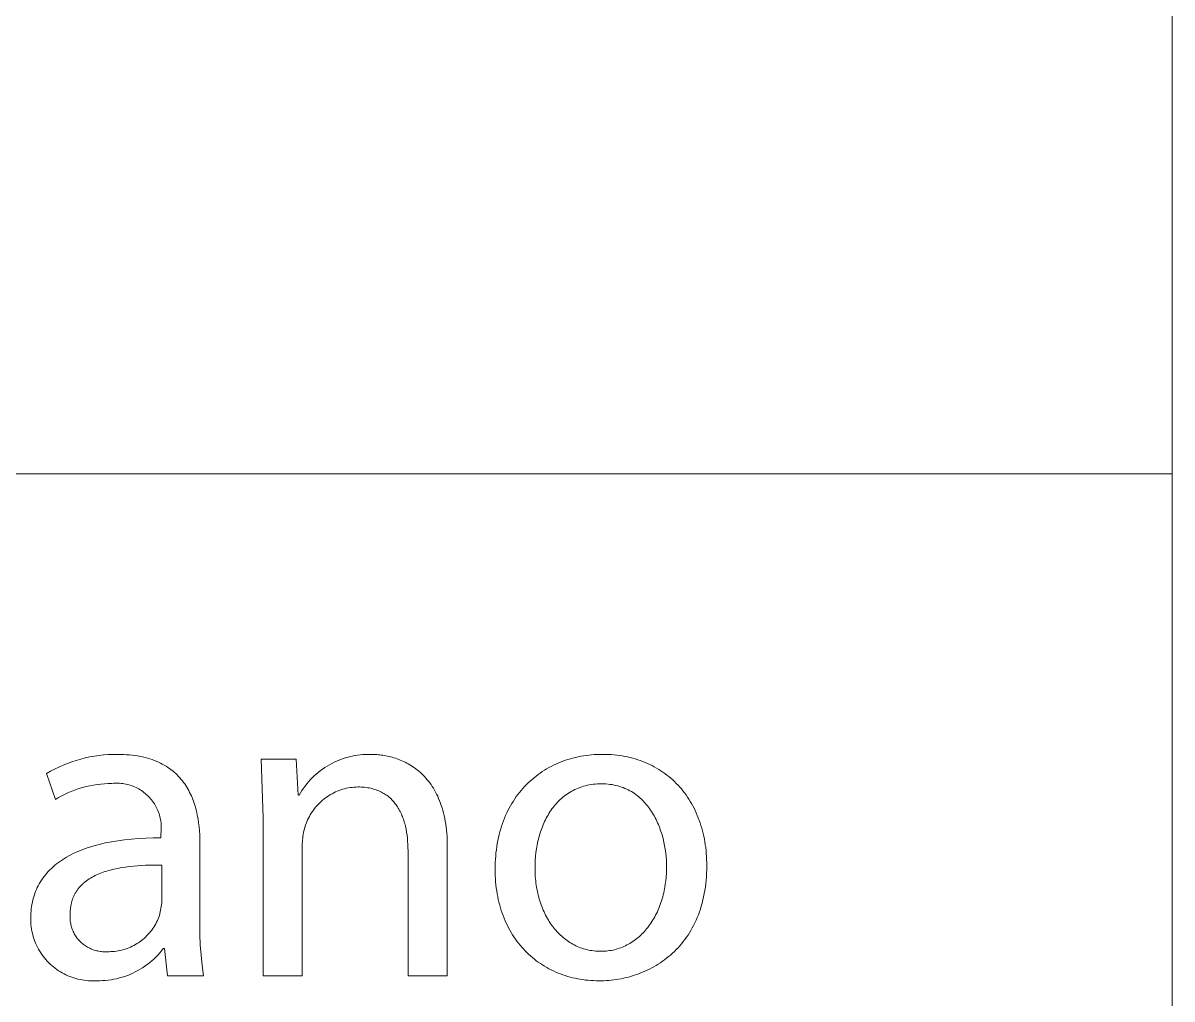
# Model space of a CAD drawing. Header units: millimetres. Extents: x -665 to 1920, y -373 to 1434.
# Drawn here: x 1851.6 to 1918, y -114.3 to -57.8 of the extents above; entities that cross this region are included whole.
import ezdxf

# ---------------------------------------------------------------- set-up
doc = ezdxf.new("R2010")
doc.units = ezdxf.units.MM
doc.header["$MEASUREMENT"] = 0
doc.layers.add('Domyślny', color=7, linetype='Continuous', true_color=0x000000)

msp = doc.modelspace()

# ---------------------------------------------------------------- linework, layer by layer
at = {"layer": 'Domyślny', "color": 18, "lineweight": 15, "true_color": 0x000000}
for p, q in [((1918.032, -372.944), (1918.032, 1433.64)), ((1918.032, -83.877), (943.275, -83.877)), ((1918.032, -83.877), (1918.032, -372.941)), ((1854.905, -100.376), (1855.167, -100.31)), ((1855.167, -100.31), (1855.431, -100.254)), ((1855.431, -100.254), (1855.697, -100.206)), ((1855.697, -100.206), (1855.964, -100.168)), ((1855.964, -100.168), (1856.232, -100.139)), ((1856.232, -100.139), (1856.501, -100.119)), ((1856.501, -100.119), (1856.771, -100.109)), ((1856.771, -100.109), (1857.041, -100.108)), ((1857.041, -100.108), (1857.218, -100.11)), ((1857.218, -100.11), (1857.391, -100.115)), ((1857.391, -100.115), (1857.56, -100.125)), ((1857.56, -100.125), (1857.724, -100.138)), ((1857.724, -100.138), (1857.885, -100.154)), ((1857.885, -100.154), (1858.042, -100.174)), ((1858.042, -100.174), (1858.194, -100.198)), ((1858.194, -100.198), (1858.343, -100.225)), ((1858.343, -100.225), (1858.488, -100.255)), ((1858.488, -100.255), (1858.629, -100.289)), ((1858.629, -100.289), (1858.766, -100.325)), ((1858.766, -100.325), (1858.9, -100.365)), ((1869.999, -100.377), (1870.148, -100.326)), ((1870.148, -100.326), (1870.298, -100.28)), ((1870.298, -100.28), (1870.449, -100.24)), ((1870.449, -100.24), (1870.602, -100.204)), ((1870.602, -100.204), (1870.756, -100.174)), ((1870.756, -100.174), (1870.911, -100.149)), ((1870.911, -100.149), (1871.066, -100.13)), ((1871.066, -100.13), (1871.223, -100.115)), ((1871.223, -100.115), (1871.379, -100.106)), ((1871.379, -100.106), (1871.536, -100.103)), ((1871.536, -100.103), (1871.693, -100.104)), ((1871.693, -100.104), (1871.775, -100.105)), ((1871.775, -100.105), (1871.858, -100.107)), ((1871.858, -100.107), (1871.942, -100.111)), ((1871.942, -100.111), (1872.028, -100.117)), ((1872.028, -100.117), (1872.114, -100.124)), ((1872.114, -100.124), (1872.202, -100.133)), ((1872.202, -100.133), (1872.29, -100.144)), ((1872.29, -100.144), (1872.38, -100.157)), ((1872.38, -100.157), (1872.47, -100.171)), ((1872.47, -100.171), (1872.56, -100.188)), ((1872.56, -100.188), (1872.651, -100.207)), ((1872.651, -100.207), (1872.743, -100.227)), ((1872.743, -100.227), (1872.835, -100.25)), ((1872.835, -100.25), (1872.928, -100.275)), ((1872.928, -100.275), (1873.02, -100.302)), ((1873.02, -100.302), (1873.113, -100.332)), ((1873.113, -100.332), (1873.206, -100.364)), ((1873.206, -100.364), (1873.299, -100.398)), ((1883.088, -100.401), (1883.234, -100.358)), ((1883.234, -100.358), (1883.381, -100.317)), ((1883.381, -100.317), (1883.53, -100.28)), ((1883.53, -100.28), (1883.68, -100.247)), ((1883.68, -100.247), (1883.832, -100.217)), ((1883.832, -100.217), (1883.985, -100.191)), ((1883.985, -100.191), (1884.14, -100.168)), ((1884.14, -100.168), (1884.296, -100.148)), ((1884.296, -100.148), (1884.453, -100.132)), ((1884.453, -100.132), (1884.611, -100.12)), ((1884.611, -100.12), (1884.771, -100.111)), ((1884.771, -100.111), (1884.931, -100.105)), ((1884.931, -100.105), (1885.093, -100.103)), ((1885.093, -100.103), (1885.261, -100.105)), ((1885.261, -100.105), (1885.427, -100.111)), ((1885.427, -100.111), (1885.591, -100.121)), ((1885.591, -100.121), (1885.754, -100.134)), ((1885.754, -100.134), (1885.914, -100.151)), ((1885.914, -100.151), (1886.073, -100.171)), ((1886.073, -100.171), (1886.23, -100.195)), ((1886.23, -100.195), (1886.385, -100.223)), ((1886.385, -100.223), (1886.538, -100.254)), ((1886.538, -100.254), (1886.69, -100.289)), ((1886.69, -100.289), (1886.839, -100.328)), ((1886.839, -100.328), (1886.986, -100.37)), ((1853.159, -101.084), (1853.397, -100.957)), ((1853.397, -100.957), (1853.639, -100.839)), ((1853.639, -100.839), (1853.886, -100.729)), ((1853.886, -100.729), (1854.136, -100.627)), ((1854.136, -100.627), (1854.389, -100.535)), ((1854.389, -100.535), (1854.646, -100.451)), ((1854.646, -100.451), (1854.905, -100.376)), ((1858.9, -100.365), (1859.03, -100.408)), ((1859.03, -100.408), (1859.156, -100.454)), ((1859.156, -100.454), (1859.279, -100.503)), ((1859.279, -100.503), (1859.398, -100.555)), ((1859.398, -100.555), (1859.513, -100.609)), ((1859.513, -100.609), (1859.625, -100.667)), ((1859.625, -100.667), (1859.734, -100.727)), ((1859.734, -100.727), (1859.839, -100.79)), ((1859.839, -100.79), (1859.941, -100.855)), ((1859.941, -100.855), (1860.04, -100.923)), ((1860.04, -100.923), (1860.135, -100.993)), ((1860.135, -100.993), (1860.227, -101.066)), ((1865.45, -103.773), (1865.347, -100.38)), ((1865.347, -100.38), (1867.37, -100.38)), ((1867.37, -100.38), (1867.491, -102.464)), ((1868.765, -101.05), (1868.892, -100.957)), ((1868.892, -100.957), (1869.021, -100.868)), ((1869.021, -100.868), (1869.153, -100.784)), ((1869.153, -100.784), (1869.288, -100.704)), ((1869.288, -100.704), (1869.426, -100.629)), ((1869.426, -100.629), (1869.566, -100.559)), ((1869.566, -100.559), (1869.708, -100.493)), ((1869.708, -100.493), (1869.853, -100.432)), ((1869.853, -100.432), (1869.999, -100.377)), ((1873.299, -100.398), (1873.392, -100.434)), ((1873.392, -100.434), (1873.484, -100.473)), ((1873.484, -100.473), (1873.577, -100.515)), ((1873.577, -100.515), (1873.669, -100.559)), ((1873.669, -100.559), (1873.76, -100.606)), ((1873.76, -100.606), (1873.851, -100.656)), ((1873.851, -100.656), (1873.941, -100.708)), ((1873.941, -100.708), (1874.031, -100.763)), ((1874.031, -100.763), (1874.12, -100.821)), ((1874.12, -100.821), (1874.208, -100.882)), ((1874.208, -100.882), (1874.295, -100.945)), ((1874.295, -100.945), (1874.382, -101.012)), ((1874.382, -101.012), (1874.467, -101.082)), ((1881.605, -101.101), (1881.73, -101.021)), ((1881.73, -101.021), (1881.857, -100.944)), ((1881.857, -100.944), (1881.986, -100.871)), ((1881.986, -100.871), (1882.117, -100.801)), ((1882.117, -100.801), (1882.25, -100.734)), ((1882.25, -100.734), (1882.385, -100.67)), ((1882.385, -100.67), (1882.522, -100.61)), ((1882.522, -100.61), (1882.661, -100.552)), ((1882.661, -100.552), (1882.802, -100.499)), ((1882.802, -100.499), (1882.944, -100.448)), ((1882.944, -100.448), (1883.088, -100.401)), ((1886.986, -100.37), (1887.131, -100.415)), ((1887.131, -100.415), (1887.274, -100.464)), ((1887.274, -100.464), (1887.414, -100.516)), ((1887.414, -100.516), (1887.553, -100.571)), ((1887.553, -100.571), (1887.69, -100.63)), ((1887.69, -100.63), (1887.824, -100.692)), ((1887.824, -100.692), (1887.956, -100.757)), ((1887.956, -100.757), (1888.086, -100.826)), ((1888.086, -100.826), (1888.213, -100.897)), ((1888.213, -100.897), (1888.338, -100.972)), ((1888.338, -100.972), (1888.461, -101.05)), ((1852.925, -101.219), (1853.159, -101.084)), ((1853.441, -102.717), (1852.925, -101.219)), ((1860.227, -101.066), (1860.317, -101.141)), ((1860.317, -101.141), (1860.402, -101.218)), ((1860.402, -101.218), (1860.485, -101.298)), ((1860.485, -101.298), (1860.565, -101.38)), ((1860.565, -101.38), (1860.642, -101.463)), ((1860.642, -101.463), (1860.716, -101.549)), ((1860.716, -101.549), (1860.787, -101.637)), ((1860.787, -101.637), (1860.855, -101.727)), ((1868.082, -101.694), (1868.186, -101.578)), ((1868.186, -101.578), (1868.295, -101.464)), ((1868.295, -101.464), (1868.407, -101.355)), ((1868.407, -101.355), (1868.523, -101.249)), ((1868.523, -101.249), (1868.643, -101.148)), ((1868.643, -101.148), (1868.765, -101.05)), ((1874.467, -101.082), (1874.551, -101.155)), ((1874.551, -101.155), (1874.633, -101.231)), ((1874.633, -101.231), (1874.714, -101.31)), ((1874.714, -101.31), (1874.794, -101.393)), ((1874.794, -101.393), (1874.872, -101.479)), ((1874.872, -101.479), (1874.949, -101.568)), ((1874.949, -101.568), (1875.024, -101.66)), ((1875.024, -101.66), (1875.097, -101.756)), ((1880.793, -101.75), (1880.902, -101.648)), ((1880.902, -101.648), (1881.013, -101.549)), ((1881.013, -101.549), (1881.127, -101.453)), ((1881.127, -101.453), (1881.243, -101.36)), ((1881.243, -101.36), (1881.361, -101.271)), ((1881.361, -101.271), (1881.482, -101.184)), ((1881.482, -101.184), (1881.605, -101.101)), ((1888.461, -101.05), (1888.582, -101.131)), ((1888.582, -101.131), (1888.7, -101.215)), ((1888.7, -101.215), (1888.815, -101.302)), ((1888.815, -101.302), (1888.929, -101.392)), ((1888.929, -101.392), (1889.039, -101.486)), ((1889.039, -101.486), (1889.147, -101.582)), ((1889.147, -101.582), (1889.253, -101.681)), ((1889.253, -101.681), (1889.356, -101.782)), ((1854.2, -102.315), (1854.005, -102.405)), ((1854.398, -102.231), (1854.2, -102.315)), ((1854.599, -102.155), (1854.398, -102.231)), ((1854.802, -102.085), (1854.599, -102.155)), ((1855.008, -102.023), (1854.802, -102.085)), ((1855.215, -101.967), (1855.008, -102.023)), ((1855.425, -101.919), (1855.215, -101.967)), ((1855.636, -101.879), (1855.425, -101.919)), ((1855.848, -101.845), (1855.636, -101.879)), ((1856.061, -101.82), (1855.848, -101.845)), ((1856.275, -101.801), (1856.061, -101.82)), ((1856.49, -101.79), (1856.275, -101.801)), ((1856.705, -101.787), (1856.49, -101.79)), ((1856.794, -101.778), (1856.705, -101.787)), ((1856.884, -101.773), (1856.794, -101.778)), ((1856.974, -101.771), (1856.884, -101.773)), ((1857.063, -101.772), (1856.974, -101.771)), ((1857.153, -101.776), (1857.063, -101.772)), ((1857.242, -101.783), (1857.153, -101.776)), ((1857.332, -101.794), (1857.242, -101.783)), ((1857.42, -101.807), (1857.332, -101.794)), ((1857.509, -101.824), (1857.42, -101.807)), ((1857.596, -101.843), (1857.509, -101.824)), ((1857.683, -101.866), (1857.596, -101.843)), ((1857.769, -101.891), (1857.683, -101.866)), ((1857.854, -101.92), (1857.769, -101.891)), ((1857.938, -101.952), (1857.854, -101.92)), ((1858.021, -101.986), (1857.938, -101.952)), ((1858.103, -102.023), (1858.021, -101.986)), ((1858.183, -102.063), (1858.103, -102.023)), ((1858.262, -102.106), (1858.183, -102.063)), ((1858.339, -102.152), (1858.262, -102.106)), ((1858.415, -102.2), (1858.339, -102.152)), ((1858.489, -102.251), (1858.415, -102.2)), ((1858.561, -102.305), (1858.489, -102.251)), ((1858.631, -102.36), (1858.561, -102.305)), ((1860.855, -101.727), (1860.921, -101.818)), ((1860.921, -101.818), (1860.983, -101.911)), ((1860.983, -101.911), (1861.043, -102.006)), ((1861.043, -102.006), (1861.101, -102.103)), ((1861.101, -102.103), (1861.155, -102.201)), ((1861.155, -102.201), (1861.207, -102.301)), ((1861.207, -102.301), (1861.257, -102.402)), ((1867.542, -102.464), (1867.621, -102.328)), ((1867.621, -102.328), (1867.704, -102.195)), ((1867.704, -102.195), (1867.792, -102.065)), ((1867.792, -102.065), (1867.884, -101.938)), ((1867.884, -101.938), (1867.981, -101.815)), ((1867.981, -101.815), (1868.082, -101.694)), ((1869.543, -102.329), (1869.445, -102.38)), ((1869.644, -102.281), (1869.543, -102.329)), ((1869.746, -102.237), (1869.644, -102.281)), ((1869.849, -102.196), (1869.746, -102.237)), ((1869.954, -102.159), (1869.849, -102.196)), ((1870.059, -102.125), (1869.954, -102.159)), ((1870.166, -102.095), (1870.059, -102.125)), ((1870.274, -102.069), (1870.166, -102.095)), ((1870.383, -102.046), (1870.274, -102.069)), ((1870.493, -102.028), (1870.383, -102.046)), ((1870.603, -102.013), (1870.493, -102.028)), ((1870.713, -102.001), (1870.603, -102.013)), ((1870.824, -101.994), (1870.713, -102.001)), ((1870.935, -101.99), (1870.824, -101.994)), ((1871.035, -101.991), (1870.935, -101.99)), ((1871.133, -101.995), (1871.035, -101.991)), ((1871.229, -102.001), (1871.133, -101.995)), ((1871.322, -102.009), (1871.229, -102.001)), ((1871.414, -102.02), (1871.322, -102.009)), ((1871.504, -102.033), (1871.414, -102.02)), ((1871.592, -102.049), (1871.504, -102.033)), ((1871.678, -102.066), (1871.592, -102.049)), ((1871.762, -102.086), (1871.678, -102.066)), ((1871.844, -102.108), (1871.762, -102.086)), ((1871.924, -102.132), (1871.844, -102.108)), ((1872.002, -102.158), (1871.924, -102.132)), ((1872.079, -102.187), (1872.002, -102.158)), ((1872.153, -102.217), (1872.079, -102.187)), ((1872.226, -102.25), (1872.153, -102.217)), ((1872.297, -102.284), (1872.226, -102.25)), ((1872.366, -102.32), (1872.297, -102.284)), ((1872.433, -102.359), (1872.366, -102.32)), ((1875.097, -101.756), (1875.169, -101.856)), ((1875.169, -101.856), (1875.238, -101.959)), ((1875.238, -101.959), (1875.306, -102.066)), ((1875.306, -102.066), (1875.371, -102.176)), ((1875.371, -102.176), (1875.434, -102.29)), ((1875.434, -102.29), (1875.495, -102.408)), ((1880.193, -102.426), (1880.287, -102.306)), ((1880.287, -102.306), (1880.383, -102.188)), ((1880.383, -102.188), (1880.481, -102.074)), ((1880.481, -102.074), (1880.582, -101.963)), ((1880.582, -101.963), (1880.686, -101.855)), ((1880.686, -101.855), (1880.793, -101.75)), ((1883.126, -102.341), (1883.04, -102.398)), ((1883.215, -102.286), (1883.126, -102.341)), ((1883.305, -102.234), (1883.215, -102.286)), ((1883.398, -102.185), (1883.305, -102.234)), ((1883.492, -102.138), (1883.398, -102.185)), ((1883.589, -102.095), (1883.492, -102.138)), ((1883.688, -102.054), (1883.589, -102.095)), ((1883.789, -102.016), (1883.688, -102.054)), ((1883.892, -101.981), (1883.789, -102.016)), ((1883.997, -101.949), (1883.892, -101.981)), ((1884.104, -101.92), (1883.997, -101.949)), ((1884.214, -101.894), (1884.104, -101.92)), ((1884.325, -101.872), (1884.214, -101.894)), ((1884.439, -101.853), (1884.325, -101.872)), ((1884.555, -101.837), (1884.439, -101.853)), ((1884.673, -101.825), (1884.555, -101.837)), ((1884.794, -101.816), (1884.673, -101.825)), ((1884.916, -101.81), (1884.794, -101.816)), ((1885.041, -101.808), (1884.916, -101.81)), ((1885.166, -101.81), (1885.041, -101.808)), ((1885.289, -101.816), (1885.166, -101.81)), ((1885.41, -101.826), (1885.289, -101.816)), ((1885.528, -101.839), (1885.41, -101.826)), ((1885.643, -101.856), (1885.528, -101.839)), ((1885.757, -101.877), (1885.643, -101.856)), ((1885.868, -101.901), (1885.757, -101.877)), ((1885.976, -101.928), (1885.868, -101.901)), ((1886.083, -101.959), (1885.976, -101.928)), ((1886.187, -101.993), (1886.083, -101.959)), ((1886.289, -102.03), (1886.187, -101.993)), ((1886.389, -102.07), (1886.289, -102.03)), ((1886.486, -102.114), (1886.389, -102.07)), ((1886.581, -102.16), (1886.486, -102.114)), ((1886.674, -102.209), (1886.581, -102.16)), ((1886.765, -102.261), (1886.674, -102.209)), ((1886.853, -102.316), (1886.765, -102.261)), ((1886.94, -102.374), (1886.853, -102.316)), ((1889.356, -101.782), (1889.456, -101.887)), ((1889.456, -101.887), (1889.554, -101.994)), ((1889.554, -101.994), (1889.649, -102.105)), ((1889.649, -102.105), (1889.742, -102.218)), ((1889.742, -102.218), (1889.831, -102.333)), ((1889.831, -102.333), (1889.918, -102.452)), ((1853.626, -102.607), (1853.441, -102.717)), ((1853.814, -102.503), (1853.626, -102.607)), ((1854.005, -102.405), (1853.814, -102.503)), ((1858.699, -102.419), (1858.631, -102.36)), ((1858.765, -102.479), (1858.699, -102.419)), ((1858.829, -102.542), (1858.765, -102.479)), ((1858.891, -102.608), (1858.829, -102.542)), ((1858.951, -102.675), (1858.891, -102.608)), ((1859.008, -102.744), (1858.951, -102.675)), ((1859.062, -102.815), (1859.008, -102.744)), ((1859.114, -102.888), (1859.062, -102.815)), ((1859.164, -102.963), (1859.114, -102.888)), ((1859.211, -103.04), (1859.164, -102.963)), ((1861.257, -102.402), (1861.304, -102.505)), ((1861.304, -102.505), (1861.348, -102.609)), ((1861.348, -102.609), (1861.391, -102.715)), ((1861.391, -102.715), (1861.431, -102.821)), ((1861.431, -102.821), (1861.468, -102.929)), ((1861.468, -102.929), (1861.503, -103.038)), ((1867.491, -102.464), (1867.542, -102.464)), ((1868.652, -102.983), (1868.576, -103.064)), ((1868.73, -102.904), (1868.652, -102.983)), ((1868.811, -102.828), (1868.73, -102.904)), ((1868.895, -102.755), (1868.811, -102.828)), ((1868.981, -102.685), (1868.895, -102.755)), ((1869.07, -102.618), (1868.981, -102.685)), ((1869.16, -102.553), (1869.07, -102.618)), ((1869.253, -102.492), (1869.16, -102.553)), ((1869.348, -102.435), (1869.253, -102.492)), ((1869.445, -102.38), (1869.348, -102.435)), ((1872.498, -102.399), (1872.433, -102.359)), ((1872.562, -102.441), (1872.498, -102.399)), ((1872.624, -102.485), (1872.562, -102.441)), ((1872.684, -102.531), (1872.624, -102.485)), ((1872.742, -102.579), (1872.684, -102.531)), ((1872.799, -102.628), (1872.742, -102.579)), ((1872.854, -102.679), (1872.799, -102.628)), ((1872.908, -102.732), (1872.854, -102.679)), ((1872.959, -102.786), (1872.908, -102.732)), ((1873.009, -102.843), (1872.959, -102.786)), ((1873.058, -102.9), (1873.009, -102.843)), ((1873.104, -102.959), (1873.058, -102.9)), ((1873.15, -103.02), (1873.104, -102.959)), ((1873.193, -103.083), (1873.15, -103.02)), ((1875.495, -102.408), (1875.554, -102.53)), ((1875.554, -102.53), (1875.61, -102.656)), ((1875.61, -102.656), (1875.663, -102.785)), ((1875.663, -102.785), (1875.714, -102.919)), ((1875.714, -102.919), (1875.763, -103.056)), ((1879.769, -103.072), (1879.848, -102.937)), ((1879.848, -102.937), (1879.93, -102.805)), ((1879.93, -102.805), (1880.015, -102.676)), ((1880.015, -102.676), (1880.103, -102.549)), ((1880.103, -102.549), (1880.193, -102.426)), ((1882.357, -103.02), (1882.291, -103.099)), ((1882.424, -102.942), (1882.357, -103.02)), ((1882.494, -102.866), (1882.424, -102.942)), ((1882.566, -102.793), (1882.494, -102.866)), ((1882.64, -102.721), (1882.566, -102.793)), ((1882.716, -102.652), (1882.64, -102.721)), ((1882.794, -102.585), (1882.716, -102.652)), ((1882.874, -102.52), (1882.794, -102.585)), ((1882.956, -102.458), (1882.874, -102.52)), ((1883.04, -102.398), (1882.956, -102.458)), ((1887.024, -102.434), (1886.94, -102.374)), ((1887.106, -102.496), (1887.024, -102.434)), ((1887.186, -102.561), (1887.106, -102.496)), ((1887.264, -102.629), (1887.186, -102.561)), ((1887.34, -102.699), (1887.264, -102.629)), ((1887.414, -102.771), (1887.34, -102.699)), ((1887.485, -102.845), (1887.414, -102.771)), ((1887.555, -102.921), (1887.485, -102.845)), ((1887.622, -102.999), (1887.555, -102.921)), ((1887.688, -103.079), (1887.622, -102.999)), ((1889.918, -102.452), (1890.002, -102.573)), ((1890.002, -102.573), (1890.084, -102.696)), ((1890.084, -102.696), (1890.162, -102.823)), ((1890.162, -102.823), (1890.238, -102.951)), ((1890.238, -102.951), (1890.311, -103.083)), ((1859.255, -103.118), (1859.211, -103.04)), ((1859.297, -103.197), (1859.255, -103.118)), ((1859.335, -103.278), (1859.297, -103.197)), ((1859.371, -103.361), (1859.335, -103.278)), ((1859.404, -103.444), (1859.371, -103.361)), ((1859.434, -103.529), (1859.404, -103.444)), ((1859.461, -103.614), (1859.434, -103.529)), ((1859.485, -103.701), (1859.461, -103.614)), ((1861.503, -103.038), (1861.536, -103.147)), ((1861.536, -103.147), (1861.567, -103.258)), ((1861.567, -103.258), (1861.596, -103.37)), ((1861.596, -103.37), (1861.623, -103.482)), ((1861.623, -103.482), (1861.647, -103.596)), ((1861.647, -103.596), (1861.67, -103.71)), ((1868.185, -103.602), (1868.131, -103.699)), ((1868.242, -103.507), (1868.185, -103.602)), ((1868.303, -103.414), (1868.242, -103.507)), ((1868.367, -103.323), (1868.303, -103.414)), ((1868.434, -103.235), (1868.367, -103.323)), ((1868.504, -103.148), (1868.434, -103.235)), ((1868.576, -103.064), (1868.504, -103.148)), ((1873.235, -103.146), (1873.193, -103.083)), ((1873.276, -103.212), (1873.235, -103.146)), ((1873.315, -103.278), (1873.276, -103.212)), ((1873.352, -103.346), (1873.315, -103.278)), ((1873.388, -103.416), (1873.352, -103.346)), ((1873.422, -103.487), (1873.388, -103.416)), ((1873.455, -103.559), (1873.422, -103.487)), ((1873.486, -103.632), (1873.455, -103.559)), ((1873.516, -103.707), (1873.486, -103.632)), ((1875.763, -103.056), (1875.808, -103.198)), ((1875.808, -103.198), (1875.851, -103.344)), ((1875.851, -103.344), (1875.891, -103.494)), ((1875.891, -103.494), (1875.927, -103.648)), ((1875.927, -103.648), (1875.961, -103.806)), ((1879.421, -103.791), (1879.484, -103.641)), ((1879.484, -103.641), (1879.551, -103.495)), ((1879.551, -103.495), (1879.621, -103.351)), ((1879.621, -103.351), (1879.694, -103.21)), ((1879.694, -103.21), (1879.769, -103.072)), ((1881.937, -103.616), (1881.885, -103.708)), ((1881.991, -103.525), (1881.937, -103.616)), ((1882.047, -103.437), (1881.991, -103.525)), ((1882.105, -103.35), (1882.047, -103.437)), ((1882.165, -103.264), (1882.105, -103.35)), ((1882.227, -103.181), (1882.165, -103.264)), ((1882.291, -103.099), (1882.227, -103.181)), ((1887.751, -103.161), (1887.688, -103.079)), ((1887.812, -103.245), (1887.751, -103.161)), ((1887.872, -103.33), (1887.812, -103.245)), ((1887.929, -103.418), (1887.872, -103.33)), ((1887.984, -103.506), (1887.929, -103.418)), ((1888.038, -103.596), (1887.984, -103.506)), ((1888.089, -103.688), (1888.038, -103.596)), ((1890.311, -103.083), (1890.381, -103.216)), ((1890.381, -103.216), (1890.447, -103.353)), ((1890.447, -103.353), (1890.511, -103.491)), ((1890.511, -103.491), (1890.572, -103.632)), ((1890.572, -103.632), (1890.63, -103.776)), ((1859.506, -103.788), (1859.485, -103.701)), ((1859.524, -103.876), (1859.506, -103.788)), ((1859.539, -103.964), (1859.524, -103.876)), ((1859.551, -104.053), (1859.539, -103.964)), ((1859.56, -104.143), (1859.551, -104.053)), ((1859.565, -104.232), (1859.56, -104.143)), ((1859.568, -104.322), (1859.565, -104.232)), ((1859.567, -104.412), (1859.568, -104.322)), ((1861.67, -103.71), (1861.691, -103.825)), ((1861.691, -103.825), (1861.726, -104.056)), ((1861.726, -104.056), (1861.755, -104.289)), ((1861.755, -104.289), (1861.776, -104.524)), ((1865.45, -112.917), (1865.45, -103.773)), ((1867.878, -104.315), (1867.847, -104.419)), ((1867.911, -104.209), (1867.878, -104.315)), ((1867.948, -104.104), (1867.911, -104.209)), ((1867.989, -104.001), (1867.948, -104.104)), ((1868.033, -103.899), (1867.989, -104.001)), ((1868.08, -103.798), (1868.033, -103.899)), ((1868.131, -103.699), (1868.08, -103.798)), ((1873.545, -103.782), (1873.516, -103.707)), ((1873.572, -103.859), (1873.545, -103.782)), ((1873.597, -103.937), (1873.572, -103.859)), ((1873.622, -104.017), (1873.597, -103.937)), ((1873.645, -104.097), (1873.622, -104.017)), ((1873.666, -104.178), (1873.645, -104.097)), ((1873.686, -104.261), (1873.666, -104.178)), ((1873.722, -104.428), (1873.686, -104.261)), ((1875.961, -103.806), (1875.991, -103.969)), ((1875.991, -103.969), (1876.018, -104.136)), ((1876.018, -104.136), (1876.042, -104.308)), ((1876.042, -104.308), (1876.063, -104.484)), ((1879.2, -104.417), (1879.25, -104.256)), ((1879.25, -104.256), (1879.304, -104.098)), ((1879.304, -104.098), (1879.361, -103.943)), ((1879.361, -103.943), (1879.421, -103.791)), ((1881.613, -104.289), (1881.574, -104.39)), ((1881.653, -104.189), (1881.613, -104.289)), ((1881.696, -104.09), (1881.653, -104.189)), ((1881.74, -103.992), (1881.696, -104.09)), ((1881.787, -103.896), (1881.74, -103.992)), ((1881.835, -103.801), (1881.787, -103.896)), ((1881.885, -103.708), (1881.835, -103.801)), ((1888.139, -103.781), (1888.089, -103.688)), ((1888.187, -103.875), (1888.139, -103.781)), ((1888.232, -103.97), (1888.187, -103.875)), ((1888.276, -104.067), (1888.232, -103.97)), ((1888.318, -104.164), (1888.276, -104.067)), ((1888.358, -104.263), (1888.318, -104.164)), ((1888.397, -104.362), (1888.358, -104.263)), ((1890.63, -103.776), (1890.685, -103.921)), ((1890.685, -103.921), (1890.736, -104.069)), ((1890.736, -104.069), (1890.785, -104.22)), ((1890.785, -104.22), (1890.83, -104.372)), ((1857.437, -105.049), (1857.833, -105.007)), ((1857.833, -105.007), (1858.242, -104.975)), ((1858.242, -104.975), (1858.664, -104.953)), ((1858.664, -104.953), (1859.099, -104.941)), ((1859.099, -104.941), (1859.546, -104.938)), ((1859.546, -104.68), (1859.556, -104.591)), ((1859.546, -104.938), (1859.546, -104.68)), ((1859.556, -104.591), (1859.563, -104.501)), ((1859.563, -104.501), (1859.567, -104.412)), ((1861.776, -104.524), (1861.791, -104.759)), ((1861.791, -104.759), (1861.8, -104.995)), ((1861.8, -104.995), (1861.802, -105.231)), ((1867.744, -104.95), (1867.733, -105.058)), ((1867.758, -104.843), (1867.744, -104.95)), ((1867.775, -104.736), (1867.758, -104.843)), ((1867.796, -104.629), (1867.775, -104.736)), ((1867.82, -104.524), (1867.796, -104.629)), ((1867.847, -104.419), (1867.82, -104.524)), ((1873.754, -104.6), (1873.722, -104.428)), ((1873.78, -104.775), (1873.754, -104.6)), ((1873.8, -104.953), (1873.78, -104.775)), ((1873.817, -105.134), (1873.8, -104.953)), ((1876.063, -104.484), (1876.08, -104.665)), ((1876.08, -104.665), (1876.093, -104.85)), ((1876.093, -104.85), (1876.102, -105.04)), ((1879.034, -105.087), (1879.07, -104.915)), ((1879.07, -104.915), (1879.11, -104.747)), ((1879.11, -104.747), (1879.153, -104.58)), ((1879.153, -104.58), (1879.2, -104.417)), ((1881.409, -104.911), (1881.381, -105.017)), ((1881.438, -104.805), (1881.409, -104.911)), ((1881.469, -104.7), (1881.438, -104.805)), ((1881.502, -104.595), (1881.469, -104.7)), ((1881.537, -104.492), (1881.502, -104.595)), ((1881.574, -104.39), (1881.537, -104.492)), ((1888.433, -104.462), (1888.397, -104.362)), ((1888.468, -104.563), (1888.433, -104.462)), ((1888.5, -104.665), (1888.468, -104.563)), ((1888.531, -104.767), (1888.5, -104.665)), ((1888.588, -104.972), (1888.531, -104.767)), ((1888.637, -105.18), (1888.588, -104.972)), ((1890.83, -104.372), (1890.873, -104.527)), ((1890.873, -104.527), (1890.912, -104.684)), ((1890.912, -104.684), (1890.947, -104.843)), ((1890.947, -104.843), (1890.98, -105.004)), ((1890.98, -105.004), (1891.009, -105.167)), ((1854.747, -105.721), (1854.89, -105.661)), ((1854.89, -105.661), (1855.036, -105.604)), ((1855.036, -105.604), (1855.185, -105.549)), ((1855.185, -105.549), (1855.338, -105.497)), ((1855.338, -105.497), (1855.495, -105.447)), ((1855.495, -105.447), (1855.655, -105.399)), ((1855.655, -105.399), (1855.818, -105.353)), ((1855.818, -105.353), (1855.984, -105.31)), ((1855.984, -105.31), (1856.328, -105.23)), ((1856.328, -105.23), (1856.684, -105.16)), ((1856.684, -105.16), (1857.054, -105.1)), ((1857.054, -105.1), (1857.437, -105.049)), ((1861.802, -105.231), (1861.802, -109.915)), ((1867.727, -105.166), (1867.723, -105.274)), ((1867.723, -105.274), (1867.723, -105.383)), ((1867.723, -105.383), (1867.723, -112.917)), ((1867.733, -105.058), (1867.727, -105.166)), ((1873.828, -105.318), (1873.817, -105.134)), ((1873.835, -105.504), (1873.828, -105.318)), ((1873.837, -105.693), (1873.835, -105.504)), ((1876.102, -105.04), (1876.108, -105.235)), ((1876.108, -105.235), (1876.11, -105.434)), ((1876.11, -105.434), (1876.11, -112.917)), ((1878.925, -105.8), (1878.947, -105.618)), ((1878.947, -105.618), (1878.972, -105.438)), ((1878.972, -105.438), (1879.001, -105.261)), ((1879.001, -105.261), (1879.034, -105.087)), ((1881.271, -105.561), (1881.239, -105.782)), ((1881.309, -105.342), (1881.271, -105.561)), ((1881.355, -105.125), (1881.309, -105.342)), ((1881.381, -105.017), (1881.355, -105.125)), ((1888.68, -105.388), (1888.637, -105.18)), ((1888.716, -105.596), (1888.68, -105.388)), ((1888.745, -105.804), (1888.716, -105.596)), ((1891.009, -105.167), (1891.035, -105.333)), ((1891.035, -105.333), (1891.057, -105.5)), ((1891.057, -105.5), (1891.077, -105.669)), ((1891.077, -105.669), (1891.092, -105.841)), ((1853.621, -106.357), (1853.732, -106.277)), ((1853.732, -106.277), (1853.846, -106.2)), ((1853.846, -106.2), (1853.965, -106.125)), ((1853.965, -106.125), (1854.086, -106.052)), ((1854.086, -106.052), (1854.211, -105.981)), ((1854.211, -105.981), (1854.34, -105.912)), ((1854.34, -105.912), (1854.472, -105.846)), ((1854.472, -105.846), (1854.608, -105.782)), ((1854.608, -105.782), (1854.747, -105.721)), ((1873.837, -112.917), (1873.837, -105.693)), ((1878.884, -106.363), (1878.894, -106.173)), ((1878.894, -106.173), (1878.908, -105.985)), ((1878.908, -105.985), (1878.925, -105.8)), ((1881.197, -106.227), (1881.187, -106.45)), ((1881.215, -106.004), (1881.197, -106.227)), ((1881.239, -105.782), (1881.215, -106.004)), ((1888.767, -106.012), (1888.745, -105.804)), ((1888.783, -106.217), (1888.767, -106.012)), ((1888.792, -106.421), (1888.783, -106.217)), ((1891.092, -105.841), (1891.105, -106.014)), ((1891.105, -106.014), (1891.113, -106.189)), ((1891.113, -106.189), (1891.119, -106.366)), ((1852.863, -107.073), (1852.945, -106.976)), ((1852.945, -106.976), (1853.031, -106.881)), ((1853.031, -106.881), (1853.12, -106.788)), ((1853.12, -106.788), (1853.213, -106.697)), ((1853.213, -106.697), (1853.309, -106.609)), ((1853.309, -106.609), (1853.41, -106.523)), ((1853.41, -106.523), (1853.513, -106.439)), ((1853.513, -106.439), (1853.621, -106.357)), ((1856.013, -106.996), (1855.919, -107.036)), ((1856.109, -106.959), (1856.013, -106.996)), ((1856.207, -106.923), (1856.109, -106.959)), ((1856.306, -106.889), (1856.207, -106.923)), ((1856.407, -106.857), (1856.306, -106.889)), ((1856.51, -106.827), (1856.407, -106.857)), ((1856.614, -106.798), (1856.51, -106.827)), ((1856.826, -106.745), (1856.614, -106.798)), ((1857.043, -106.698), (1856.826, -106.745)), ((1857.265, -106.657), (1857.043, -106.698)), ((1857.491, -106.622), (1857.265, -106.657)), ((1857.719, -106.592), (1857.491, -106.622)), ((1857.951, -106.567), (1857.719, -106.592)), ((1858.185, -106.548), (1857.951, -106.567)), ((1858.42, -106.532), (1858.185, -106.548)), ((1858.656, -106.521), (1858.42, -106.532)), ((1859.128, -106.511), (1858.656, -106.521)), ((1859.598, -106.514), (1859.128, -106.511)), ((1859.598, -108.701), (1859.598, -106.514)), ((1878.876, -106.751), (1878.878, -106.556)), ((1878.878, -106.936), (1878.876, -106.751)), ((1878.878, -106.556), (1878.884, -106.363)), ((1878.884, -107.119), (1878.878, -106.936)), ((1881.187, -106.45), (1881.184, -106.673)), ((1881.184, -106.673), (1881.185, -106.802)), ((1881.185, -106.802), (1881.188, -106.929)), ((1881.188, -106.929), (1881.194, -107.055)), ((1888.785, -107.013), (1888.791, -106.884)), ((1888.791, -106.884), (1888.794, -106.753)), ((1888.796, -106.622), (1888.792, -106.421)), ((1888.794, -106.753), (1888.796, -106.622)), ((1891.111, -106.971), (1891.1, -107.179)), ((1891.118, -106.76), (1891.111, -106.971)), ((1891.12, -106.544), (1891.118, -106.76)), ((1891.119, -106.366), (1891.12, -106.544)), ((1852.449, -107.7), (1852.509, -107.59)), ((1852.509, -107.59), (1852.572, -107.483)), ((1852.572, -107.483), (1852.639, -107.377)), ((1852.639, -107.377), (1852.71, -107.273)), ((1852.71, -107.273), (1852.785, -107.172)), ((1852.785, -107.172), (1852.863, -107.073)), ((1854.956, -107.661), (1854.924, -107.693)), ((1854.989, -107.629), (1854.956, -107.661)), ((1855.023, -107.597), (1854.989, -107.629)), ((1855.057, -107.566), (1855.023, -107.597)), ((1855.092, -107.536), (1855.057, -107.566)), ((1855.128, -107.506), (1855.092, -107.536)), ((1855.164, -107.476), (1855.128, -107.506)), ((1855.239, -107.419), (1855.164, -107.476)), ((1855.316, -107.364), (1855.239, -107.419)), ((1855.395, -107.311), (1855.316, -107.364)), ((1855.477, -107.26), (1855.395, -107.311)), ((1855.561, -107.212), (1855.477, -107.26)), ((1855.648, -107.165), (1855.561, -107.212)), ((1855.736, -107.12), (1855.648, -107.165)), ((1855.826, -107.077), (1855.736, -107.12)), ((1855.919, -107.036), (1855.826, -107.077)), ((1878.893, -107.299), (1878.884, -107.119)), ((1878.906, -107.478), (1878.893, -107.299)), ((1878.923, -107.654), (1878.906, -107.478)), ((1878.943, -107.827), (1878.923, -107.654)), ((1881.194, -107.055), (1881.202, -107.18)), ((1881.202, -107.18), (1881.212, -107.304)), ((1881.212, -107.304), (1881.224, -107.427)), ((1881.224, -107.427), (1881.239, -107.549)), ((1881.239, -107.549), (1881.256, -107.669)), ((1881.256, -107.669), (1881.275, -107.789)), ((1888.702, -107.761), (1888.721, -107.64)), ((1888.721, -107.64), (1888.738, -107.517)), ((1888.738, -107.517), (1888.753, -107.393)), ((1888.753, -107.393), (1888.766, -107.267)), ((1888.766, -107.267), (1888.777, -107.141)), ((1888.777, -107.141), (1888.785, -107.013)), ((1891.063, -107.583), (1891.039, -107.779)), ((1891.084, -107.383), (1891.063, -107.583)), ((1891.1, -107.179), (1891.084, -107.383)), ((1852.17, -108.403), (1852.207, -108.281)), ((1852.207, -108.281), (1852.248, -108.161)), ((1852.248, -108.161), (1852.293, -108.042)), ((1852.293, -108.042), (1852.341, -107.926)), ((1852.341, -107.926), (1852.393, -107.812)), ((1852.393, -107.812), (1852.449, -107.7)), ((1854.488, -108.34), (1854.47, -108.383)), ((1854.507, -108.297), (1854.488, -108.34)), ((1854.527, -108.254), (1854.507, -108.297)), ((1854.548, -108.213), (1854.527, -108.254)), ((1854.57, -108.172), (1854.548, -108.213)), ((1854.593, -108.131), (1854.57, -108.172)), ((1854.616, -108.092), (1854.593, -108.131)), ((1854.64, -108.052), (1854.616, -108.092)), ((1854.665, -108.014), (1854.64, -108.052)), ((1854.691, -107.976), (1854.665, -108.014)), ((1854.717, -107.938), (1854.691, -107.976)), ((1854.745, -107.902), (1854.717, -107.938)), ((1854.773, -107.866), (1854.745, -107.902)), ((1854.801, -107.83), (1854.773, -107.866)), ((1854.831, -107.795), (1854.801, -107.83)), ((1854.861, -107.761), (1854.831, -107.795)), ((1854.892, -107.727), (1854.861, -107.761)), ((1854.924, -107.693), (1854.892, -107.727)), ((1878.967, -107.999), (1878.943, -107.827)), ((1878.995, -108.168), (1878.967, -107.999)), ((1879.026, -108.335), (1878.995, -108.168)), ((1879.061, -108.499), (1879.026, -108.335)), ((1881.275, -107.789), (1881.296, -107.907)), ((1881.296, -107.907), (1881.319, -108.023)), ((1881.319, -108.023), (1881.344, -108.139)), ((1881.344, -108.139), (1881.371, -108.252)), ((1881.371, -108.252), (1881.4, -108.365)), ((1888.572, -108.347), (1888.602, -108.233)), ((1888.602, -108.233), (1888.63, -108.117)), ((1888.63, -108.117), (1888.656, -108)), ((1888.656, -108), (1888.68, -107.881)), ((1888.68, -107.881), (1888.702, -107.761)), ((1890.977, -108.16), (1890.939, -108.346)), ((1891.01, -107.972), (1890.977, -108.16)), ((1891.039, -107.779), (1891.01, -107.972)), ((1852.043, -109.046), (1852.061, -108.914)), ((1852.061, -108.914), (1852.083, -108.783)), ((1852.083, -108.783), (1852.108, -108.654)), ((1852.108, -108.654), (1852.137, -108.528)), ((1852.137, -108.528), (1852.17, -108.403)), ((1854.319, -108.958), (1854.312, -109.01)), ((1854.326, -108.906), (1854.319, -108.958)), ((1854.335, -108.855), (1854.326, -108.906)), ((1854.344, -108.805), (1854.335, -108.855)), ((1854.354, -108.755), (1854.344, -108.805)), ((1854.366, -108.707), (1854.354, -108.755)), ((1854.378, -108.658), (1854.366, -108.707)), ((1854.391, -108.611), (1854.378, -108.658)), ((1854.405, -108.564), (1854.391, -108.611)), ((1854.42, -108.518), (1854.405, -108.564)), ((1854.436, -108.472), (1854.42, -108.518)), ((1854.452, -108.427), (1854.436, -108.472)), ((1854.47, -108.383), (1854.452, -108.427)), ((1859.46, -109.425), (1859.598, -108.701)), ((1879.099, -108.661), (1879.061, -108.499)), ((1879.14, -108.82), (1879.099, -108.661)), ((1879.184, -108.977), (1879.14, -108.82)), ((1879.232, -109.132), (1879.184, -108.977)), ((1881.4, -108.365), (1881.431, -108.476)), ((1881.431, -108.476), (1881.465, -108.586)), ((1881.465, -108.586), (1881.5, -108.694)), ((1881.5, -108.694), (1881.537, -108.801)), ((1881.537, -108.801), (1881.576, -108.906)), ((1881.576, -108.906), (1881.617, -109.009)), ((1888.306, -109.103), (1888.35, -109)), ((1888.35, -109), (1888.392, -108.895)), ((1888.392, -108.895), (1888.432, -108.789)), ((1888.432, -108.789), (1888.47, -108.681)), ((1888.47, -108.681), (1888.506, -108.571)), ((1888.506, -108.571), (1888.54, -108.46)), ((1888.54, -108.46), (1888.572, -108.347)), ((1890.804, -108.879), (1890.751, -109.049)), ((1890.853, -108.705), (1890.804, -108.879)), ((1890.898, -108.527), (1890.853, -108.705)), ((1890.939, -108.346), (1890.898, -108.527)), ((1852.012, -109.597), (1852.014, -109.456)), ((1852.013, -109.72), (1852.012, -109.597)), ((1852.014, -109.456), (1852.02, -109.318)), ((1852.02, -109.318), (1852.03, -109.181)), ((1852.03, -109.181), (1852.043, -109.046)), ((1854.289, -109.408), (1854.287, -109.477)), ((1854.287, -109.477), (1854.287, -109.547)), ((1854.287, -109.547), (1854.29, -109.616)), ((1854.294, -109.339), (1854.289, -109.408)), ((1854.29, -109.616), (1854.295, -109.685)), ((1854.296, -109.226), (1854.294, -109.282)), ((1854.294, -109.282), (1854.294, -109.339)), ((1854.298, -109.171), (1854.296, -109.226)), ((1854.302, -109.117), (1854.298, -109.171)), ((1854.307, -109.063), (1854.302, -109.117)), ((1854.312, -109.01), (1854.307, -109.063)), ((1859.341, -109.72), (1859.384, -109.623)), ((1859.384, -109.623), (1859.424, -109.525)), ((1859.424, -109.525), (1859.46, -109.425)), ((1879.284, -109.284), (1879.232, -109.132)), ((1879.338, -109.433), (1879.284, -109.284)), ((1879.395, -109.58), (1879.338, -109.433)), ((1879.456, -109.725), (1879.395, -109.58)), ((1881.617, -109.009), (1881.66, -109.111)), ((1881.66, -109.111), (1881.705, -109.211)), ((1881.705, -109.211), (1881.751, -109.31)), ((1881.751, -109.31), (1881.8, -109.406)), ((1881.8, -109.406), (1881.85, -109.501)), ((1881.85, -109.501), (1881.902, -109.595)), ((1881.902, -109.595), (1881.956, -109.686)), ((1888.005, -109.683), (1888.059, -109.591)), ((1888.059, -109.591), (1888.112, -109.497)), ((1888.112, -109.497), (1888.163, -109.401)), ((1888.163, -109.401), (1888.213, -109.304)), ((1888.213, -109.304), (1888.26, -109.204)), ((1888.26, -109.204), (1888.306, -109.103)), ((1890.571, -109.539), (1890.504, -109.695)), ((1890.635, -109.379), (1890.571, -109.539)), ((1890.695, -109.216), (1890.635, -109.379)), ((1890.751, -109.049), (1890.695, -109.216)), ((1852.018, -109.843), (1852.013, -109.72)), ((1852.028, -109.965), (1852.018, -109.843)), ((1852.041, -110.088), (1852.028, -109.965)), ((1852.059, -110.209), (1852.041, -110.088)), ((1852.081, -110.331), (1852.059, -110.209)), ((1852.107, -110.451), (1852.081, -110.331)), ((1854.295, -109.685), (1854.302, -109.754)), ((1854.302, -109.754), (1854.312, -109.823)), ((1854.312, -109.823), (1854.324, -109.891)), ((1854.324, -109.891), (1854.338, -109.959)), ((1854.338, -109.959), (1854.355, -110.026)), ((1854.355, -110.026), (1854.374, -110.093)), ((1854.374, -110.093), (1854.395, -110.159)), ((1854.395, -110.159), (1854.419, -110.225)), ((1854.419, -110.225), (1854.444, -110.289)), ((1854.444, -110.289), (1854.473, -110.352)), ((1858.951, -110.352), (1859.016, -110.268)), ((1859.016, -110.268), (1859.078, -110.181)), ((1859.078, -110.181), (1859.137, -110.093)), ((1859.137, -110.093), (1859.193, -110.002)), ((1859.193, -110.002), (1859.245, -109.91)), ((1859.245, -109.91), (1859.295, -109.816)), ((1859.295, -109.816), (1859.341, -109.72)), ((1861.802, -109.915), (1861.803, -110.517)), ((1879.52, -109.867), (1879.456, -109.725)), ((1879.587, -110.006), (1879.52, -109.867)), ((1879.656, -110.142), (1879.587, -110.006)), ((1879.729, -110.276), (1879.656, -110.142)), ((1879.805, -110.408), (1879.729, -110.276)), ((1881.956, -109.686), (1882.011, -109.776)), ((1882.011, -109.776), (1882.069, -109.863)), ((1882.069, -109.863), (1882.127, -109.949)), ((1882.127, -109.949), (1882.188, -110.033)), ((1882.188, -110.033), (1882.25, -110.115)), ((1882.25, -110.115), (1882.314, -110.194)), ((1882.314, -110.194), (1882.38, -110.272)), ((1882.38, -110.272), (1882.447, -110.348)), ((1887.508, -110.349), (1887.576, -110.273)), ((1887.576, -110.273), (1887.642, -110.195)), ((1887.642, -110.195), (1887.706, -110.115)), ((1887.706, -110.115), (1887.769, -110.032)), ((1887.769, -110.032), (1887.831, -109.948)), ((1887.831, -109.948), (1887.89, -109.862)), ((1887.89, -109.862), (1887.948, -109.773)), ((1887.948, -109.773), (1888.005, -109.683)), ((1890.203, -110.283), (1890.12, -110.421)), ((1890.283, -110.141), (1890.203, -110.283)), ((1890.36, -109.996), (1890.283, -110.141)), ((1890.434, -109.847), (1890.36, -109.996)), ((1890.504, -109.695), (1890.434, -109.847)), ((1852.138, -110.57), (1852.107, -110.451)), ((1852.172, -110.688), (1852.138, -110.57)), ((1852.211, -110.805), (1852.172, -110.688)), ((1852.253, -110.92), (1852.211, -110.805)), ((1852.299, -111.034), (1852.253, -110.92)), ((1854.473, -110.352), (1854.503, -110.415)), ((1854.503, -110.415), (1854.535, -110.476)), ((1854.535, -110.476), (1854.569, -110.537)), ((1854.569, -110.537), (1854.606, -110.596)), ((1854.606, -110.596), (1854.644, -110.653)), ((1854.644, -110.653), (1854.685, -110.71)), ((1854.685, -110.71), (1854.727, -110.765)), ((1854.727, -110.765), (1854.771, -110.818)), ((1854.771, -110.818), (1854.818, -110.87)), ((1854.818, -110.87), (1854.865, -110.92)), ((1854.865, -110.92), (1854.915, -110.969)), ((1854.915, -110.969), (1854.966, -111.016)), ((1858.159, -111.054), (1858.248, -110.997)), ((1858.248, -110.997), (1858.336, -110.936)), ((1858.336, -110.936), (1858.421, -110.873)), ((1858.421, -110.873), (1858.504, -110.806)), ((1858.504, -110.806), (1858.585, -110.737)), ((1858.585, -110.737), (1858.663, -110.665)), ((1858.663, -110.665), (1858.739, -110.591)), ((1858.739, -110.591), (1858.812, -110.513)), ((1858.812, -110.513), (1858.883, -110.434)), ((1858.883, -110.434), (1858.951, -110.352)), ((1861.803, -110.517), (1861.823, -111.118)), ((1879.883, -110.536), (1879.805, -110.408)), ((1879.964, -110.662), (1879.883, -110.536)), ((1880.048, -110.785), (1879.964, -110.662)), ((1880.135, -110.905), (1880.048, -110.785)), ((1880.225, -111.023), (1880.135, -110.905)), ((1882.447, -110.348), (1882.515, -110.421)), ((1882.515, -110.421), (1882.586, -110.493)), ((1882.586, -110.493), (1882.657, -110.562)), ((1882.657, -110.562), (1882.731, -110.629)), ((1882.731, -110.629), (1882.805, -110.694)), ((1882.805, -110.694), (1882.881, -110.757)), ((1882.881, -110.757), (1882.959, -110.817)), ((1882.959, -110.817), (1883.038, -110.875)), ((1883.038, -110.875), (1883.119, -110.93)), ((1883.119, -110.93), (1883.2, -110.984)), ((1883.2, -110.984), (1883.284, -111.034)), ((1886.669, -111.036), (1886.752, -110.985)), ((1886.752, -110.985), (1886.834, -110.932)), ((1886.834, -110.932), (1886.914, -110.877)), ((1886.914, -110.877), (1886.993, -110.819)), ((1886.993, -110.819), (1887.071, -110.759)), ((1887.071, -110.759), (1887.147, -110.696)), ((1887.147, -110.696), (1887.222, -110.631)), ((1887.222, -110.631), (1887.296, -110.564)), ((1887.296, -110.564), (1887.368, -110.494)), ((1887.368, -110.494), (1887.439, -110.423)), ((1887.439, -110.423), (1887.508, -110.349)), ((1889.758, -110.938), (1889.661, -111.058)), ((1889.853, -110.814), (1889.758, -110.938)), ((1889.945, -110.686), (1889.853, -110.814)), ((1890.034, -110.555), (1889.945, -110.686)), ((1890.12, -110.421), (1890.034, -110.555)), ((1852.35, -111.147), (1852.299, -111.034)), ((1852.404, -111.257), (1852.35, -111.147)), ((1852.462, -111.366), (1852.404, -111.257)), ((1852.523, -111.472), (1852.462, -111.366)), ((1852.589, -111.577), (1852.523, -111.472)), ((1852.657, -111.679), (1852.589, -111.577)), ((1854.966, -111.016), (1855.019, -111.061)), ((1855.019, -111.061), (1855.073, -111.104)), ((1855.073, -111.104), (1855.129, -111.146)), ((1855.129, -111.146), (1855.186, -111.185)), ((1855.186, -111.185), (1855.244, -111.222)), ((1855.244, -111.222), (1855.304, -111.258)), ((1855.304, -111.258), (1855.365, -111.291)), ((1855.365, -111.291), (1855.427, -111.322)), ((1855.427, -111.322), (1855.49, -111.351)), ((1855.49, -111.351), (1855.554, -111.378)), ((1855.554, -111.378), (1855.619, -111.403)), ((1855.619, -111.403), (1855.685, -111.425)), ((1855.685, -111.425), (1855.751, -111.445)), ((1855.751, -111.445), (1855.818, -111.463)), ((1855.818, -111.463), (1855.886, -111.478)), ((1855.886, -111.478), (1855.954, -111.492)), ((1855.954, -111.492), (1856.023, -111.502)), ((1856.023, -111.502), (1856.091, -111.511)), ((1856.091, -111.511), (1856.161, -111.517)), ((1856.161, -111.517), (1856.23, -111.52)), ((1856.23, -111.52), (1856.299, -111.522)), ((1856.299, -111.522), (1856.369, -111.521)), ((1856.369, -111.521), (1856.438, -111.517)), ((1856.438, -111.517), (1856.544, -111.518)), ((1856.544, -111.518), (1856.651, -111.516)), ((1856.651, -111.516), (1856.757, -111.51)), ((1856.757, -111.51), (1856.863, -111.5)), ((1856.863, -111.5), (1856.968, -111.487)), ((1856.968, -111.487), (1857.073, -111.47)), ((1857.073, -111.47), (1857.177, -111.449)), ((1857.177, -111.449), (1857.281, -111.425)), ((1857.281, -111.425), (1857.384, -111.398)), ((1857.384, -111.398), (1857.485, -111.366)), ((1857.485, -111.366), (1857.586, -111.332)), ((1857.586, -111.332), (1857.685, -111.294)), ((1857.685, -111.294), (1857.783, -111.252)), ((1857.783, -111.252), (1857.88, -111.208)), ((1857.88, -111.208), (1857.974, -111.16)), ((1857.974, -111.16), (1858.068, -111.108)), ((1858.068, -111.108), (1858.159, -111.054)), ((1859.477, -111.59), (1859.367, -111.712)), ((1859.583, -111.465), (1859.477, -111.59)), ((1859.684, -111.336), (1859.583, -111.465)), ((1859.753, -111.336), (1859.684, -111.336)), ((1859.934, -112.912), (1859.753, -111.336)), ((1861.823, -111.118), (1861.863, -111.718)), ((1880.317, -111.137), (1880.225, -111.023)), ((1880.412, -111.249), (1880.317, -111.137)), ((1880.509, -111.358), (1880.412, -111.249)), ((1880.609, -111.464), (1880.509, -111.358)), ((1880.711, -111.567), (1880.609, -111.464)), ((1880.816, -111.668), (1880.711, -111.567)), ((1883.284, -111.034), (1883.368, -111.083)), ((1883.368, -111.083), (1883.454, -111.128)), ((1883.454, -111.128), (1883.541, -111.172)), ((1883.541, -111.172), (1883.63, -111.212)), ((1883.63, -111.212), (1883.719, -111.25)), ((1883.719, -111.25), (1883.81, -111.286)), ((1883.81, -111.286), (1883.902, -111.319)), ((1883.902, -111.319), (1883.996, -111.349)), ((1883.996, -111.349), (1884.09, -111.376)), ((1884.09, -111.376), (1884.186, -111.401)), ((1884.186, -111.401), (1884.282, -111.423)), ((1884.282, -111.423), (1884.38, -111.442)), ((1884.38, -111.442), (1884.479, -111.458)), ((1884.479, -111.458), (1884.579, -111.472)), ((1884.579, -111.472), (1884.68, -111.482)), ((1884.68, -111.482), (1884.782, -111.489)), ((1884.782, -111.489), (1884.886, -111.494)), ((1884.886, -111.494), (1884.99, -111.496)), ((1884.99, -111.496), (1885.091, -111.494)), ((1885.091, -111.494), (1885.191, -111.49)), ((1885.191, -111.49), (1885.291, -111.482)), ((1885.291, -111.482), (1885.39, -111.472)), ((1885.39, -111.472), (1885.488, -111.458)), ((1885.488, -111.458), (1885.585, -111.442)), ((1885.585, -111.442), (1885.681, -111.423)), ((1885.681, -111.423), (1885.776, -111.402)), ((1885.776, -111.402), (1885.87, -111.377)), ((1885.87, -111.377), (1885.963, -111.35)), ((1885.963, -111.35), (1886.056, -111.32)), ((1886.056, -111.32), (1886.147, -111.287)), ((1886.147, -111.287), (1886.237, -111.252)), ((1886.237, -111.252), (1886.325, -111.214)), ((1886.325, -111.214), (1886.413, -111.173)), ((1886.413, -111.173), (1886.5, -111.13)), ((1886.5, -111.13), (1886.585, -111.084)), ((1886.585, -111.084), (1886.669, -111.036)), ((1889.137, -111.61), (1889.025, -111.71)), ((1889.246, -111.506), (1889.137, -111.61)), ((1889.354, -111.399), (1889.246, -111.506)), ((1889.459, -111.289), (1889.354, -111.399)), ((1889.561, -111.175), (1889.459, -111.289)), ((1889.661, -111.058), (1889.561, -111.175)), ((1852.73, -111.778), (1852.657, -111.679)), ((1852.805, -111.875), (1852.73, -111.778)), ((1852.884, -111.97), (1852.805, -111.875)), ((1852.966, -112.061), (1852.884, -111.97)), ((1853.051, -112.15), (1852.966, -112.061)), ((1853.14, -112.236), (1853.051, -112.15)), ((1853.231, -112.318), (1853.14, -112.236)), ((1853.325, -112.398), (1853.231, -112.318)), ((1858.756, -112.258), (1858.623, -112.354)), ((1858.886, -112.158), (1858.756, -112.258)), ((1859.012, -112.053), (1858.886, -112.158)), ((1859.134, -111.943), (1859.012, -112.053)), ((1859.253, -111.83), (1859.134, -111.943)), ((1859.367, -111.712), (1859.253, -111.83)), ((1861.863, -111.718), (1861.922, -112.316)), ((1861.922, -112.316), (1862.001, -112.912)), ((1880.923, -111.765), (1880.816, -111.668)), ((1881.033, -111.859), (1880.923, -111.765)), ((1881.145, -111.951), (1881.033, -111.859)), ((1881.259, -112.039), (1881.145, -111.951)), ((1881.375, -112.124), (1881.259, -112.039)), ((1881.494, -112.206), (1881.375, -112.124)), ((1881.614, -112.286), (1881.494, -112.206)), ((1881.737, -112.362), (1881.614, -112.286)), ((1888.187, -112.316), (1888.06, -112.389)), ((1888.312, -112.239), (1888.187, -112.316)), ((1888.436, -112.159), (1888.312, -112.239)), ((1888.557, -112.076), (1888.436, -112.159)), ((1888.677, -111.989), (1888.557, -112.076)), ((1888.795, -111.9), (1888.677, -111.989)), ((1888.911, -111.806), (1888.795, -111.9)), ((1889.025, -111.71), (1888.911, -111.806)), ((1853.421, -112.474), (1853.325, -112.398)), ((1853.52, -112.547), (1853.421, -112.474)), ((1853.622, -112.616), (1853.52, -112.547)), ((1853.726, -112.682), (1853.622, -112.616)), ((1853.832, -112.745), (1853.726, -112.682)), ((1853.94, -112.803), (1853.832, -112.745)), ((1854.05, -112.858), (1853.94, -112.803)), ((1854.162, -112.909), (1854.05, -112.858)), ((1854.276, -112.956), (1854.162, -112.909)), ((1854.391, -112.999), (1854.276, -112.956)), ((1857.456, -112.945), (1857.3, -112.995)), ((1857.611, -112.889), (1857.456, -112.945)), ((1857.763, -112.828), (1857.611, -112.889)), ((1857.913, -112.762), (1857.763, -112.828)), ((1858.061, -112.69), (1857.913, -112.762)), ((1858.206, -112.614), (1858.061, -112.69)), ((1858.348, -112.532), (1858.206, -112.614)), ((1858.487, -112.446), (1858.348, -112.532)), ((1858.623, -112.354), (1858.487, -112.446)), ((1862.001, -112.912), (1859.934, -112.912)), ((1867.723, -112.917), (1865.45, -112.917)), ((1876.11, -112.917), (1873.837, -112.917)), ((1881.862, -112.434), (1881.737, -112.362)), ((1881.989, -112.504), (1881.862, -112.434)), ((1882.118, -112.571), (1881.989, -112.504)), ((1882.249, -112.634), (1882.118, -112.571)), ((1882.381, -112.694), (1882.249, -112.634)), ((1882.516, -112.751), (1882.381, -112.694)), ((1882.652, -112.805), (1882.516, -112.751)), ((1882.79, -112.855), (1882.652, -112.805)), ((1882.93, -112.902), (1882.79, -112.855)), ((1883.072, -112.945), (1882.93, -112.902)), ((1883.215, -112.986), (1883.072, -112.945)), ((1883.36, -113.023), (1883.215, -112.986)), ((1886.584, -112.983), (1886.444, -113.018)), ((1886.723, -112.945), (1886.584, -112.983)), ((1886.861, -112.904), (1886.723, -112.945)), ((1886.999, -112.859), (1886.861, -112.904)), ((1887.135, -112.812), (1886.999, -112.859)), ((1887.271, -112.761), (1887.135, -112.812)), ((1887.406, -112.707), (1887.271, -112.761)), ((1887.539, -112.65), (1887.406, -112.707)), ((1887.671, -112.59), (1887.539, -112.65)), ((1887.802, -112.526), (1887.671, -112.59)), ((1887.932, -112.459), (1887.802, -112.526)), ((1888.06, -112.389), (1887.932, -112.459)), ((1854.508, -113.038), (1854.391, -112.999)), ((1854.626, -113.073), (1854.508, -113.038)), ((1854.745, -113.105), (1854.626, -113.073)), ((1854.865, -113.131), (1854.745, -113.105)), ((1854.986, -113.154), (1854.865, -113.131)), ((1855.107, -113.173), (1854.986, -113.154)), ((1855.229, -113.187), (1855.107, -113.173)), ((1855.352, -113.198), (1855.229, -113.187)), ((1855.475, -113.204), (1855.352, -113.198)), ((1855.598, -113.205), (1855.475, -113.204)), ((1855.721, -113.203), (1855.598, -113.205)), ((1855.844, -113.196), (1855.721, -113.203)), ((1856.008, -113.197), (1855.844, -113.196)), ((1856.172, -113.191), (1856.008, -113.197)), ((1856.335, -113.18), (1856.172, -113.191)), ((1856.499, -113.163), (1856.335, -113.18)), ((1856.661, -113.141), (1856.499, -113.163)), ((1856.823, -113.113), (1856.661, -113.141)), ((1856.983, -113.079), (1856.823, -113.113)), ((1857.142, -113.04), (1856.983, -113.079)), ((1857.3, -112.995), (1857.142, -113.04)), ((1883.506, -113.056), (1883.36, -113.023)), ((1883.654, -113.086), (1883.506, -113.056)), ((1883.803, -113.113), (1883.654, -113.086)), ((1883.954, -113.136), (1883.803, -113.113)), ((1884.106, -113.156), (1883.954, -113.136)), ((1884.26, -113.172), (1884.106, -113.156)), ((1884.414, -113.184), (1884.26, -113.172)), ((1884.571, -113.193), (1884.414, -113.184)), ((1884.728, -113.199), (1884.571, -113.193)), ((1884.886, -113.2), (1884.728, -113.199)), ((1885.028, -113.199), (1884.886, -113.2)), ((1885.17, -113.195), (1885.028, -113.199)), ((1885.312, -113.187), (1885.17, -113.195)), ((1885.454, -113.177), (1885.312, -113.187)), ((1885.596, -113.163), (1885.454, -113.177)), ((1885.738, -113.147), (1885.596, -113.163)), ((1885.88, -113.127), (1885.738, -113.147)), ((1886.022, -113.104), (1885.88, -113.127)), ((1886.163, -113.079), (1886.022, -113.104)), ((1886.304, -113.05), (1886.163, -113.079)), ((1886.444, -113.018), (1886.304, -113.05))]:
    msp.add_line(p, q, dxfattribs=at)

doc.saveas('drawing.dxf')
